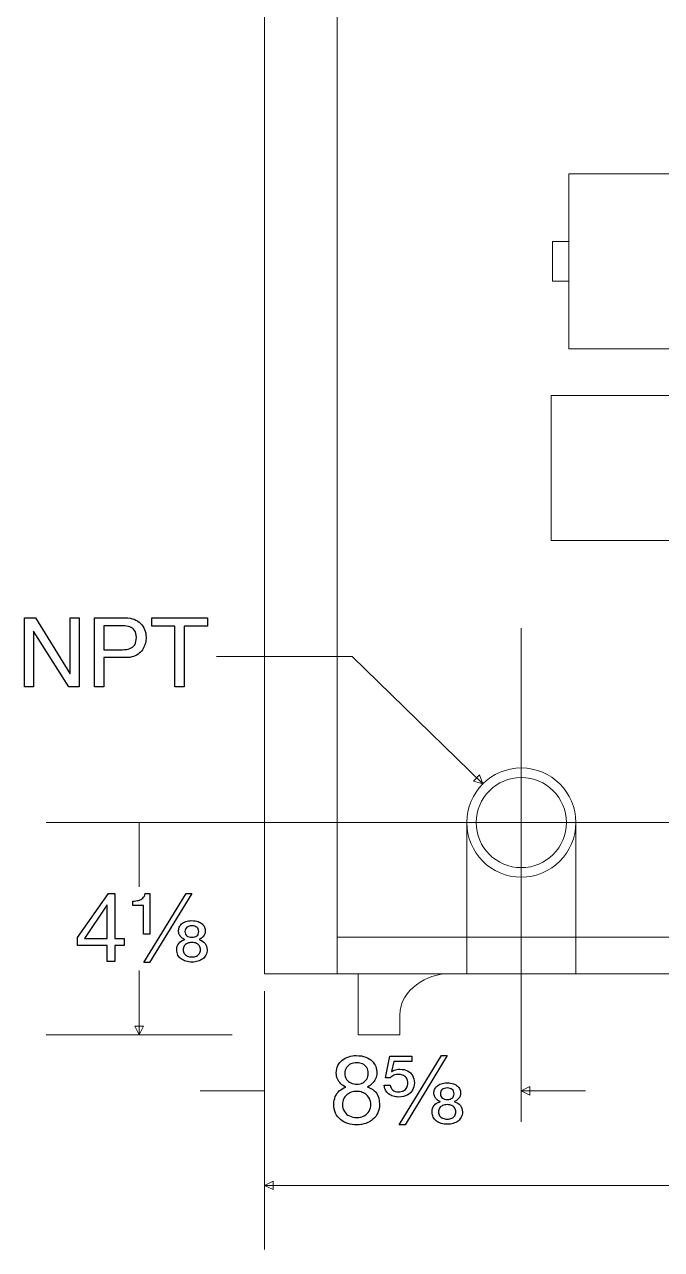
# Model space of a CAD drawing. Header units: inches. Extents: x -3.67 to 3.62, y -4.25 to 4.25.
# Drawn here: x -2.457 to -1.719, y 1.05 to 2.469 of the extents above; entities that cross this region are included whole.
import ezdxf
from ezdxf.lldxf.tags import DXFTag

# ---------------------------------------------------------------- set-up
doc = ezdxf.new("R2010")
doc.units = ezdxf.units.IN
doc.header["$MEASUREMENT"] = 0
doc.layers.add('Dimensions', color=7, linetype='Continuous')
doc.layers.add('Layer 1', color=7, linetype='Continuous')
tags = doc.linetypes.add('New Line15', pattern=[2.3, 1.3, -0.3, 0.4, -0.3]).pattern_tags.tags
tags[10:11] = [DXFTag(74, 4), DXFTag(75, 0), DXFTag(340, '0'), DXFTag(46, 1.0), DXFTag(50, 0.0), DXFTag(44, 0.0), DXFTag(45, 0.0)]
tags[8:9] = [DXFTag(74, 4), DXFTag(75, 0), DXFTag(340, '0'), DXFTag(46, 1.0), DXFTag(50, 0.0), DXFTag(44, 0.0), DXFTag(45, 0.0)]
tags[6:7] = [DXFTag(74, 4), DXFTag(75, 0), DXFTag(340, '0'), DXFTag(46, 1.0), DXFTag(50, 0.0), DXFTag(44, 0.0), DXFTag(45, 0.0)]
tags[4:5] = [DXFTag(74, 4), DXFTag(75, 0), DXFTag(340, '0'), DXFTag(46, 1.0), DXFTag(50, 0.0), DXFTag(44, 0.0), DXFTag(45, 0.0)]
tags = doc.linetypes.add('New Line7', pattern=[2.3, 1.3, -0.3, 0.4, -0.3]).pattern_tags.tags
tags[10:11] = [DXFTag(74, 4), DXFTag(75, 0), DXFTag(340, '0'), DXFTag(46, 1.0), DXFTag(50, 0.0), DXFTag(44, 0.0), DXFTag(45, 0.0)]
tags[8:9] = [DXFTag(74, 4), DXFTag(75, 0), DXFTag(340, '0'), DXFTag(46, 1.0), DXFTag(50, 0.0), DXFTag(44, 0.0), DXFTag(45, 0.0)]
tags[6:7] = [DXFTag(74, 4), DXFTag(75, 0), DXFTag(340, '0'), DXFTag(46, 1.0), DXFTag(50, 0.0), DXFTag(44, 0.0), DXFTag(45, 0.0)]
tags[4:5] = [DXFTag(74, 4), DXFTag(75, 0), DXFTag(340, '0'), DXFTag(46, 1.0), DXFTag(50, 0.0), DXFTag(44, 0.0), DXFTag(45, 0.0)]

msp = doc.modelspace()

# ---------------------------------------------------------------- linework, layer by layer
at = {"layer": 'Dimensions', "color": 250}
for points, knots in [([(-2.4042, 1.717), (-2.4042, 1.717), (-2.4045, 1.717), (-2.4045, 1.717), (-2.4045, 1.717), (-2.4045, 1.717), (-2.4444, 1.7815), (-2.4444, 1.7815), (-2.4444, 1.7815), (-2.4444, 1.7815), (-2.4571, 1.7815), (-2.4571, 1.7815), (-2.4571, 1.7815), (-2.4571, 1.7815), (-2.4571, 1.7017), (-2.4571, 1.7017), (-2.4571, 1.7017), (-2.4571, 1.7017), (-2.4467, 1.7017), (-2.4467, 1.7017), (-2.4467, 1.7017), (-2.4467, 1.7017), (-2.4467, 1.7662), (-2.4467, 1.7662), (-2.4467, 1.7662), (-2.4467, 1.7662), (-2.4465, 1.7662), (-2.4465, 1.7662), (-2.4465, 1.7662), (-2.4465, 1.7662), (-2.4059, 1.7017), (-2.4059, 1.7017), (-2.4059, 1.7017), (-2.4059, 1.7017), (-2.3938, 1.7017), (-2.3938, 1.7017), (-2.3938, 1.7017), (-2.3938, 1.7017), (-2.3938, 1.7815), (-2.3938, 1.7815), (-2.3938, 1.7815), (-2.3938, 1.7815), (-2.4042, 1.7815), (-2.4042, 1.7815), (-2.4042, 1.7815), (-2.4042, 1.7815), (-2.4042, 1.717), (-2.4042, 1.717)], [0, 0, 0, 0, 0.083333, 0.083333, 0.083333, 0.083333, 0.166667, 0.166667, 0.166667, 0.166667, 0.25, 0.25, 0.25, 0.25, 0.333333, 0.333333, 0.333333, 0.333333, 0.416667, 0.416667, 0.416667, 0.416667, 0.5, 0.5, 0.5, 0.5, 0.583333, 0.583333, 0.583333, 0.583333, 0.666667, 0.666667, 0.666667, 0.666667, 0.75, 0.75, 0.75, 0.75, 0.833333, 0.833333, 0.833333, 0.833333, 0.916667, 0.916667, 0.916667, 0.916667, 1, 1, 1, 1]), ([(-2.365, 1.7354), (-2.365, 1.7354), (-2.3399, 1.7354), (-2.3399, 1.7354), (-2.3399, 1.7354), (-2.3364, 1.7354), (-2.3334, 1.7359), (-2.3308, 1.7368), (-2.3308, 1.7368), (-2.3282, 1.7377), (-2.3259, 1.7389), (-2.3241, 1.7405), (-2.3241, 1.7405), (-2.3222, 1.7421), (-2.3207, 1.7439), (-2.3196, 1.7459), (-2.3196, 1.7459), (-2.3184, 1.7479), (-2.3176, 1.7501), (-2.317, 1.7523), (-2.317, 1.7523), (-2.3165, 1.7546), (-2.3162, 1.7568), (-2.3162, 1.759), (-2.3162, 1.759), (-2.3162, 1.7623), (-2.3168, 1.7653), (-2.3179, 1.768), (-2.3179, 1.768), (-2.3189, 1.7707), (-2.3205, 1.7731), (-2.3225, 1.7751), (-2.3225, 1.7751), (-2.3246, 1.7771), (-2.3271, 1.7787), (-2.33, 1.7798), (-2.33, 1.7798), (-2.3329, 1.7809), (-2.3362, 1.7815), (-2.3399, 1.7815), (-2.3399, 1.7815), (-2.3399, 1.7815), (-2.3758, 1.7815), (-2.3758, 1.7815), (-2.3758, 1.7815), (-2.3758, 1.7815), (-2.3758, 1.7017), (-2.3758, 1.7017), (-2.3758, 1.7017), (-2.3758, 1.7017), (-2.365, 1.7017), (-2.365, 1.7017), (-2.365, 1.7017), (-2.365, 1.7017), (-2.365, 1.7354), (-2.365, 1.7354)], [0, 0, 0, 0, 0.071429, 0.071429, 0.071429, 0.071429, 0.142857, 0.142857, 0.142857, 0.142857, 0.214286, 0.214286, 0.214286, 0.214286, 0.285714, 0.285714, 0.285714, 0.285714, 0.357143, 0.357143, 0.357143, 0.357143, 0.428571, 0.428571, 0.428571, 0.428571, 0.5, 0.5, 0.5, 0.5, 0.571429, 0.571429, 0.571429, 0.571429, 0.642857, 0.642857, 0.642857, 0.642857, 0.714286, 0.714286, 0.714286, 0.714286, 0.785714, 0.785714, 0.785714, 0.785714, 0.857143, 0.857143, 0.857143, 0.857143, 0.928571, 0.928571, 0.928571, 0.928571, 1, 1, 1, 1]), ([(-2.3097, 1.7719), (-2.3097, 1.7719), (-2.2827, 1.7719), (-2.2827, 1.7719), (-2.2827, 1.7719), (-2.2827, 1.7719), (-2.2827, 1.7017), (-2.2827, 1.7017), (-2.2827, 1.7017), (-2.2827, 1.7017), (-2.2719, 1.7017), (-2.2719, 1.7017), (-2.2719, 1.7017), (-2.2719, 1.7017), (-2.2719, 1.7719), (-2.2719, 1.7719), (-2.2719, 1.7719), (-2.2719, 1.7719), (-2.2449, 1.7719), (-2.2449, 1.7719), (-2.2449, 1.7719), (-2.2449, 1.7719), (-2.2449, 1.7815), (-2.2449, 1.7815), (-2.2449, 1.7815), (-2.2449, 1.7815), (-2.3097, 1.7815), (-2.3097, 1.7815), (-2.3097, 1.7815), (-2.3097, 1.7815), (-2.3097, 1.7719), (-2.3097, 1.7719)], [0, 0, 0, 0, 0.125, 0.125, 0.125, 0.125, 0.25, 0.25, 0.25, 0.25, 0.375, 0.375, 0.375, 0.375, 0.5, 0.5, 0.5, 0.5, 0.625, 0.625, 0.625, 0.625, 0.75, 0.75, 0.75, 0.75, 0.875, 0.875, 0.875, 0.875, 1, 1, 1, 1]), ([(-2.365, 1.7723), (-2.365, 1.7723), (-2.3431, 1.7723), (-2.3431, 1.7723), (-2.3431, 1.7723), (-2.3401, 1.7723), (-2.3375, 1.7719), (-2.3351, 1.7711), (-2.3351, 1.7711), (-2.3327, 1.7702), (-2.3309, 1.7688), (-2.3295, 1.7669), (-2.3295, 1.7669), (-2.3281, 1.7649), (-2.3274, 1.7623), (-2.3274, 1.7589), (-2.3274, 1.7589), (-2.3274, 1.7554), (-2.3281, 1.7525), (-2.3294, 1.7504), (-2.3294, 1.7504), (-2.3308, 1.7483), (-2.3326, 1.7468), (-2.3351, 1.7459), (-2.3351, 1.7459), (-2.3375, 1.745), (-2.3403, 1.7446), (-2.3436, 1.7446), (-2.3436, 1.7446), (-2.3436, 1.7446), (-2.365, 1.7446), (-2.365, 1.7446), (-2.365, 1.7446), (-2.365, 1.7446), (-2.365, 1.7723), (-2.365, 1.7723)], [0, 0, 0, 0, 0.111111, 0.111111, 0.111111, 0.111111, 0.222222, 0.222222, 0.222222, 0.222222, 0.333333, 0.333333, 0.333333, 0.333333, 0.444444, 0.444444, 0.444444, 0.444444, 0.555556, 0.555556, 0.555556, 0.555556, 0.666667, 0.666667, 0.666667, 0.666667, 0.777778, 0.777778, 0.777778, 0.777778, 0.888889, 0.888889, 0.888889, 0.888889, 1, 1, 1, 1]), ([(-2.3524, 1.4623), (-2.3524, 1.4623), (-2.3599, 1.4623), (-2.3599, 1.4623), (-2.3599, 1.4623), (-2.3599, 1.4623), (-2.3958, 1.4111), (-2.3958, 1.4111), (-2.3958, 1.4111), (-2.3958, 1.4111), (-2.3958, 1.402), (-2.3958, 1.402), (-2.3958, 1.402), (-2.3958, 1.402), (-2.3613, 1.402), (-2.3613, 1.402), (-2.3613, 1.402), (-2.3613, 1.402), (-2.3613, 1.3835), (-2.3613, 1.3835), (-2.3613, 1.3835), (-2.3613, 1.3835), (-2.3524, 1.3835), (-2.3524, 1.3835), (-2.3524, 1.3835), (-2.3524, 1.3835), (-2.3524, 1.402), (-2.3524, 1.402), (-2.3524, 1.402), (-2.3524, 1.402), (-2.3417, 1.402), (-2.3417, 1.402), (-2.3417, 1.402), (-2.3417, 1.402), (-2.3417, 1.4103), (-2.3417, 1.4103), (-2.3417, 1.4103), (-2.3417, 1.4103), (-2.3524, 1.4103), (-2.3524, 1.4103), (-2.3524, 1.4103), (-2.3524, 1.4103), (-2.3524, 1.4623), (-2.3524, 1.4623)], [0, 0, 0, 0, 0.090909, 0.090909, 0.090909, 0.090909, 0.181818, 0.181818, 0.181818, 0.181818, 0.272727, 0.272727, 0.272727, 0.272727, 0.363636, 0.363636, 0.363636, 0.363636, 0.454545, 0.454545, 0.454545, 0.454545, 0.545455, 0.545455, 0.545455, 0.545455, 0.636364, 0.636364, 0.636364, 0.636364, 0.727273, 0.727273, 0.727273, 0.727273, 0.818182, 0.818182, 0.818182, 0.818182, 0.909091, 0.909091, 0.909091, 0.909091, 1, 1, 1, 1]), ([(-2.312, 1.4623), (-2.312, 1.4623), (-2.3172, 1.4623), (-2.3172, 1.4623), (-2.3172, 1.4623), (-2.3176, 1.46), (-2.3186, 1.4582), (-2.32, 1.4569), (-2.32, 1.4569), (-2.3213, 1.4556), (-2.3231, 1.4547), (-2.3251, 1.4543), (-2.3251, 1.4543), (-2.3271, 1.4538), (-2.3293, 1.4535), (-2.3317, 1.4535), (-2.3317, 1.4535), (-2.3317, 1.4535), (-2.3317, 1.4485), (-2.3317, 1.4485), (-2.3317, 1.4485), (-2.3317, 1.4485), (-2.3193, 1.4485), (-2.3193, 1.4485), (-2.3193, 1.4485), (-2.3193, 1.4485), (-2.3193, 1.4151), (-2.3193, 1.4151), (-2.3193, 1.4151), (-2.3193, 1.4151), (-2.312, 1.4151), (-2.312, 1.4151), (-2.312, 1.4151), (-2.312, 1.4151), (-2.312, 1.4623), (-2.312, 1.4623)], [0, 0, 0, 0, 0.111111, 0.111111, 0.111111, 0.111111, 0.222222, 0.222222, 0.222222, 0.222222, 0.333333, 0.333333, 0.333333, 0.333333, 0.444444, 0.444444, 0.444444, 0.444444, 0.555556, 0.555556, 0.555556, 0.555556, 0.666667, 0.666667, 0.666667, 0.666667, 0.777778, 0.777778, 0.777778, 0.777778, 0.888889, 0.888889, 0.888889, 0.888889, 1, 1, 1, 1]), ([(-2.3187, 1.3822), (-2.3187, 1.3822), (-2.3121, 1.3822), (-2.3121, 1.3822), (-2.3121, 1.3822), (-2.3121, 1.3822), (-2.2631, 1.4623), (-2.2631, 1.4623), (-2.2631, 1.4623), (-2.2631, 1.4623), (-2.2697, 1.4623), (-2.2697, 1.4623), (-2.2697, 1.4623), (-2.2697, 1.4623), (-2.3187, 1.3822), (-2.3187, 1.3822)], [0, 0, 0, 0, 0.25, 0.25, 0.25, 0.25, 0.5, 0.5, 0.5, 0.5, 0.75, 0.75, 0.75, 0.75, 1, 1, 1, 1]), ([(-2.3877, 1.4103), (-2.3877, 1.4103), (-2.3615, 1.4489), (-2.3615, 1.4489), (-2.3615, 1.4489), (-2.3615, 1.4489), (-2.3613, 1.4489), (-2.3613, 1.4489), (-2.3613, 1.4489), (-2.3613, 1.4489), (-2.3613, 1.4103), (-2.3613, 1.4103), (-2.3613, 1.4103), (-2.3613, 1.4103), (-2.3877, 1.4103), (-2.3877, 1.4103)], [0, 0, 0, 0, 0.25, 0.25, 0.25, 0.25, 0.5, 0.5, 0.5, 0.5, 0.75, 0.75, 0.75, 0.75, 1, 1, 1, 1]), ([(-2.2548, 1.4091), (-2.2534, 1.4096), (-2.2521, 1.4104), (-2.251, 1.4114), (-2.251, 1.4114), (-2.25, 1.4123), (-2.2491, 1.4135), (-2.2485, 1.4147), (-2.2485, 1.4147), (-2.2479, 1.416), (-2.2476, 1.4173), (-2.2476, 1.4188), (-2.2476, 1.4188), (-2.2476, 1.4203), (-2.2479, 1.4218), (-2.2485, 1.4232), (-2.2485, 1.4232), (-2.2491, 1.4246), (-2.25, 1.4259), (-2.2512, 1.427), (-2.2512, 1.427), (-2.2525, 1.4282), (-2.254, 1.4291), (-2.256, 1.4297), (-2.256, 1.4297), (-2.258, 1.4304), (-2.2603, 1.4308), (-2.2631, 1.4308), (-2.2631, 1.4308), (-2.2658, 1.4308), (-2.2682, 1.4304), (-2.2701, 1.4297), (-2.2701, 1.4297), (-2.2721, 1.4291), (-2.2737, 1.4282), (-2.275, 1.427), (-2.275, 1.427), (-2.2762, 1.4259), (-2.2771, 1.4246), (-2.2777, 1.4232), (-2.2777, 1.4232), (-2.2783, 1.4218), (-2.2786, 1.4203), (-2.2786, 1.4188), (-2.2786, 1.4188), (-2.2786, 1.4173), (-2.2783, 1.416), (-2.2777, 1.4147), (-2.2777, 1.4147), (-2.2771, 1.4135), (-2.2762, 1.4123), (-2.2751, 1.4114), (-2.2751, 1.4114), (-2.274, 1.4104), (-2.2727, 1.4096), (-2.2713, 1.4091), (-2.2713, 1.4091), (-2.2713, 1.4091), (-2.2713, 1.4089), (-2.2713, 1.4089), (-2.2713, 1.4089), (-2.2745, 1.408), (-2.2768, 1.4065), (-2.2784, 1.4045), (-2.2784, 1.4045), (-2.28, 1.4025), (-2.2807, 1.4001), (-2.2807, 1.3971), (-2.2807, 1.3971), (-2.2807, 1.3948), (-2.2802, 1.3928), (-2.2794, 1.391), (-2.2794, 1.391), (-2.2785, 1.3893), (-2.2772, 1.3878), (-2.2756, 1.3865), (-2.2756, 1.3865), (-2.274, 1.3853), (-2.2721, 1.3844), (-2.27, 1.3837), (-2.27, 1.3837), (-2.2679, 1.3831), (-2.2655, 1.3828), (-2.2631, 1.3828), (-2.2631, 1.3828), (-2.2606, 1.3828), (-2.2583, 1.3831), (-2.2562, 1.3837), (-2.2562, 1.3837), (-2.254, 1.3844), (-2.2522, 1.3853), (-2.2506, 1.3865), (-2.2506, 1.3865), (-2.249, 1.3878), (-2.2477, 1.3893), (-2.2469, 1.391), (-2.2469, 1.391), (-2.246, 1.3928), (-2.2455, 1.3948), (-2.2455, 1.3971), (-2.2455, 1.3971), (-2.2455, 1.4001), (-2.2463, 1.4025), (-2.2478, 1.4045), (-2.2478, 1.4045), (-2.2493, 1.4065), (-2.2517, 1.408), (-2.2548, 1.4089), (-2.2548, 1.4089), (-2.2548, 1.4089), (-2.2548, 1.4091), (-2.2548, 1.4091)], [0, 0, 0, 0, 0.035714, 0.035714, 0.035714, 0.035714, 0.071429, 0.071429, 0.071429, 0.071429, 0.107143, 0.107143, 0.107143, 0.107143, 0.142857, 0.142857, 0.142857, 0.142857, 0.178571, 0.178571, 0.178571, 0.178571, 0.214286, 0.214286, 0.214286, 0.214286, 0.25, 0.25, 0.25, 0.25, 0.285714, 0.285714, 0.285714, 0.285714, 0.321429, 0.321429, 0.321429, 0.321429, 0.357143, 0.357143, 0.357143, 0.357143, 0.392857, 0.392857, 0.392857, 0.392857, 0.428571, 0.428571, 0.428571, 0.428571, 0.464286, 0.464286, 0.464286, 0.464286, 0.5, 0.5, 0.5, 0.5, 0.535714, 0.535714, 0.535714, 0.535714, 0.571429, 0.571429, 0.571429, 0.571429, 0.607143, 0.607143, 0.607143, 0.607143, 0.642857, 0.642857, 0.642857, 0.642857, 0.678571, 0.678571, 0.678571, 0.678571, 0.714286, 0.714286, 0.714286, 0.714286, 0.75, 0.75, 0.75, 0.75, 0.785714, 0.785714, 0.785714, 0.785714, 0.821429, 0.821429, 0.821429, 0.821429, 0.857143, 0.857143, 0.857143, 0.857143, 0.892857, 0.892857, 0.892857, 0.892857, 0.928571, 0.928571, 0.928571, 0.928571, 0.964286, 0.964286, 0.964286, 0.964286, 1, 1, 1, 1]), ([(-2.2631, 1.4248), (-2.2606, 1.4248), (-2.2587, 1.4242), (-2.2573, 1.4231), (-2.2573, 1.4231), (-2.2559, 1.422), (-2.2552, 1.4204), (-2.2552, 1.4181), (-2.2552, 1.4181), (-2.2552, 1.4159), (-2.2559, 1.4142), (-2.2573, 1.4132), (-2.2573, 1.4132), (-2.2587, 1.4121), (-2.2606, 1.4115), (-2.2631, 1.4115), (-2.2631, 1.4115), (-2.2655, 1.4115), (-2.2675, 1.4121), (-2.2689, 1.4132), (-2.2689, 1.4132), (-2.2703, 1.4142), (-2.271, 1.4159), (-2.2711, 1.4181), (-2.2711, 1.4181), (-2.271, 1.4204), (-2.2703, 1.422), (-2.2689, 1.4231), (-2.2689, 1.4231), (-2.2675, 1.4242), (-2.2655, 1.4248), (-2.2631, 1.4248)], [0, 0, 0, 0, 0.125, 0.125, 0.125, 0.125, 0.25, 0.25, 0.25, 0.25, 0.375, 0.375, 0.375, 0.375, 0.5, 0.5, 0.5, 0.5, 0.625, 0.625, 0.625, 0.625, 0.75, 0.75, 0.75, 0.75, 0.875, 0.875, 0.875, 0.875, 1, 1, 1, 1]), ([(-2.2531, 1.3971), (-2.2531, 1.3954), (-2.2535, 1.394), (-2.2543, 1.3927), (-2.2543, 1.3927), (-2.2551, 1.3915), (-2.2563, 1.3905), (-2.2577, 1.3898), (-2.2577, 1.3898), (-2.2592, 1.3891), (-2.261, 1.3888), (-2.2631, 1.3888), (-2.2631, 1.3888), (-2.2651, 1.3888), (-2.2669, 1.3891), (-2.2684, 1.3898), (-2.2684, 1.3898), (-2.2699, 1.3905), (-2.2711, 1.3915), (-2.2719, 1.3927), (-2.2719, 1.3927), (-2.2727, 1.394), (-2.2732, 1.3954), (-2.2732, 1.3971), (-2.2732, 1.3971), (-2.2732, 1.3988), (-2.2727, 1.4003), (-2.2719, 1.4016), (-2.2719, 1.4016), (-2.2711, 1.4028), (-2.2699, 1.4038), (-2.2684, 1.4045), (-2.2684, 1.4045), (-2.2669, 1.4052), (-2.2651, 1.4055), (-2.2631, 1.4055), (-2.2631, 1.4055), (-2.261, 1.4055), (-2.2592, 1.4052), (-2.2577, 1.4045), (-2.2577, 1.4045), (-2.2563, 1.4038), (-2.2551, 1.4028), (-2.2543, 1.4016), (-2.2543, 1.4016), (-2.2535, 1.4003), (-2.2531, 1.3988), (-2.2531, 1.3971)], [0, 0, 0, 0, 0.083333, 0.083333, 0.083333, 0.083333, 0.166667, 0.166667, 0.166667, 0.166667, 0.25, 0.25, 0.25, 0.25, 0.333333, 0.333333, 0.333333, 0.333333, 0.416667, 0.416667, 0.416667, 0.416667, 0.5, 0.5, 0.5, 0.5, 0.583333, 0.583333, 0.583333, 0.583333, 0.666667, 0.666667, 0.666667, 0.666667, 0.75, 0.75, 0.75, 0.75, 0.833333, 0.833333, 0.833333, 0.833333, 0.916667, 0.916667, 0.916667, 0.916667, 1, 1, 1, 1]), ([(-2.0958, 1.2544), (-2.0958, 1.252), (-2.0953, 1.2498), (-2.0944, 1.2476), (-2.0944, 1.2476), (-2.0935, 1.2455), (-2.0922, 1.2436), (-2.0905, 1.2419), (-2.0905, 1.2419), (-2.0889, 1.2403), (-2.087, 1.239), (-2.0848, 1.2381), (-2.0848, 1.2381), (-2.0877, 1.237), (-2.0902, 1.2356), (-2.0923, 1.2337), (-2.0923, 1.2337), (-2.0943, 1.2318), (-2.0959, 1.2295), (-2.0969, 1.227), (-2.0969, 1.227), (-2.098, 1.2244), (-2.0986, 1.2215), (-2.0986, 1.2184), (-2.0986, 1.2184), (-2.0985, 1.2144), (-2.0979, 1.2109), (-2.0965, 1.2078), (-2.0965, 1.2078), (-2.0952, 1.2048), (-2.0933, 1.2023), (-2.0908, 1.2004), (-2.0908, 1.2004), (-2.0884, 1.1984), (-2.0856, 1.1969), (-2.0823, 1.1959), (-2.0823, 1.1959), (-2.0791, 1.1949), (-2.0756, 1.1944), (-2.0718, 1.1944), (-2.0718, 1.1944), (-2.0681, 1.1944), (-2.0647, 1.1949), (-2.0616, 1.196), (-2.0616, 1.196), (-2.0584, 1.1971), (-2.0556, 1.1986), (-2.0533, 1.2007), (-2.0533, 1.2007), (-2.0509, 1.2028), (-2.0491, 1.2053), (-2.0477, 1.2082), (-2.0477, 1.2082), (-2.0464, 1.2112), (-2.0457, 1.2146), (-2.0457, 1.2184), (-2.0457, 1.2184), (-2.0457, 1.2233), (-2.0468, 1.2274), (-2.0491, 1.2308), (-2.0491, 1.2308), (-2.0515, 1.2341), (-2.055, 1.2366), (-2.0597, 1.2381), (-2.0597, 1.2381), (-2.0575, 1.2391), (-2.0556, 1.2404), (-2.054, 1.242), (-2.054, 1.242), (-2.0524, 1.2437), (-2.0511, 1.2456), (-2.0502, 1.2477), (-2.0502, 1.2477), (-2.0493, 1.2498), (-2.0488, 1.2521), (-2.0488, 1.2544), (-2.0488, 1.2544), (-2.0488, 1.2569), (-2.0492, 1.2594), (-2.0501, 1.2618), (-2.0501, 1.2618), (-2.051, 1.2641), (-2.0524, 1.2663), (-2.0543, 1.2682), (-2.0543, 1.2682), (-2.0562, 1.2701), (-2.0586, 1.2716), (-2.0617, 1.2728), (-2.0617, 1.2728), (-2.0647, 1.2739), (-2.0684, 1.2745), (-2.0727, 1.2745), (-2.0727, 1.2745), (-2.0757, 1.2745), (-2.0786, 1.2741), (-2.0814, 1.2732), (-2.0814, 1.2732), (-2.0842, 1.2723), (-2.0866, 1.271), (-2.0888, 1.2693), (-2.0888, 1.2693), (-2.0909, 1.2676), (-2.0926, 1.2655), (-2.0939, 1.263), (-2.0939, 1.263), (-2.0951, 1.2605), (-2.0958, 1.2577), (-2.0958, 1.2544)], [0, 0, 0, 0, 0.037037, 0.037037, 0.037037, 0.037037, 0.074074, 0.074074, 0.074074, 0.074074, 0.111111, 0.111111, 0.111111, 0.111111, 0.148148, 0.148148, 0.148148, 0.148148, 0.185185, 0.185185, 0.185185, 0.185185, 0.222222, 0.222222, 0.222222, 0.222222, 0.259259, 0.259259, 0.259259, 0.259259, 0.296296, 0.296296, 0.296296, 0.296296, 0.333333, 0.333333, 0.333333, 0.333333, 0.37037, 0.37037, 0.37037, 0.37037, 0.407407, 0.407407, 0.407407, 0.407407, 0.444444, 0.444444, 0.444444, 0.444444, 0.481481, 0.481481, 0.481481, 0.481481, 0.518519, 0.518519, 0.518519, 0.518519, 0.555556, 0.555556, 0.555556, 0.555556, 0.592593, 0.592593, 0.592593, 0.592593, 0.62963, 0.62963, 0.62963, 0.62963, 0.666667, 0.666667, 0.666667, 0.666667, 0.703704, 0.703704, 0.703704, 0.703704, 0.740741, 0.740741, 0.740741, 0.740741, 0.777778, 0.777778, 0.777778, 0.777778, 0.814815, 0.814815, 0.814815, 0.814815, 0.851852, 0.851852, 0.851852, 0.851852, 0.888889, 0.888889, 0.888889, 0.888889, 0.925926, 0.925926, 0.925926, 0.925926, 0.962963, 0.962963, 0.962963, 0.962963, 1, 1, 1, 1]), ([(-2.0858, 1.2541), (-2.0858, 1.2567), (-2.0851, 1.2589), (-2.0839, 1.2607), (-2.0839, 1.2607), (-2.0827, 1.2625), (-2.081, 1.2639), (-2.0789, 1.2648), (-2.0789, 1.2648), (-2.0769, 1.2657), (-2.0746, 1.2662), (-2.072, 1.2662), (-2.072, 1.2662), (-2.0694, 1.2662), (-2.0672, 1.2657), (-2.0652, 1.2648), (-2.0652, 1.2648), (-2.0632, 1.2639), (-2.0616, 1.2625), (-2.0605, 1.2607), (-2.0605, 1.2607), (-2.0594, 1.2589), (-2.0588, 1.2567), (-2.0588, 1.2541), (-2.0588, 1.2541), (-2.0588, 1.2514), (-2.0594, 1.2491), (-2.0605, 1.2472), (-2.0605, 1.2472), (-2.0616, 1.2453), (-2.0632, 1.2439), (-2.0651, 1.2429), (-2.0651, 1.2429), (-2.067, 1.2419), (-2.0693, 1.2414), (-2.0718, 1.2414), (-2.0718, 1.2414), (-2.0744, 1.2414), (-2.0768, 1.2418), (-2.0789, 1.2428), (-2.0789, 1.2428), (-2.081, 1.2437), (-2.0826, 1.2451), (-2.0839, 1.2469), (-2.0839, 1.2469), (-2.0851, 1.2488), (-2.0858, 1.2512), (-2.0858, 1.2541)], [0, 0, 0, 0, 0.083333, 0.083333, 0.083333, 0.083333, 0.166667, 0.166667, 0.166667, 0.166667, 0.25, 0.25, 0.25, 0.25, 0.333333, 0.333333, 0.333333, 0.333333, 0.416667, 0.416667, 0.416667, 0.416667, 0.5, 0.5, 0.5, 0.5, 0.583333, 0.583333, 0.583333, 0.583333, 0.666667, 0.666667, 0.666667, 0.666667, 0.75, 0.75, 0.75, 0.75, 0.833333, 0.833333, 0.833333, 0.833333, 0.916667, 0.916667, 0.916667, 0.916667, 1, 1, 1, 1]), ([(-2.0082, 1.2737), (-2.0082, 1.2737), (-2.0339, 1.2737), (-2.0339, 1.2737), (-2.0339, 1.2737), (-2.0339, 1.2737), (-2.0387, 1.2488), (-2.0387, 1.2488), (-2.0387, 1.2488), (-2.0387, 1.2488), (-2.0333, 1.2486), (-2.0333, 1.2486), (-2.0333, 1.2486), (-2.0321, 1.25), (-2.0307, 1.251), (-2.0291, 1.2517), (-2.0291, 1.2517), (-2.0274, 1.2524), (-2.0255, 1.2527), (-2.0233, 1.2527), (-2.0233, 1.2527), (-2.0211, 1.2527), (-2.0192, 1.2523), (-2.0177, 1.2514), (-2.0177, 1.2514), (-2.0161, 1.2506), (-2.0149, 1.2494), (-2.0141, 1.2479), (-2.0141, 1.2479), (-2.0133, 1.2464), (-2.0129, 1.2447), (-2.0129, 1.2427), (-2.0129, 1.2427), (-2.0129, 1.2407), (-2.0133, 1.2389), (-2.0141, 1.2374), (-2.0141, 1.2374), (-2.015, 1.2358), (-2.0162, 1.2347), (-2.0177, 1.2338), (-2.0177, 1.2338), (-2.0193, 1.233), (-2.0213, 1.2325), (-2.0236, 1.2325), (-2.0236, 1.2325), (-2.0264, 1.2326), (-2.0286, 1.2332), (-2.0303, 1.2346), (-2.0303, 1.2346), (-2.0319, 1.2359), (-2.0329, 1.2378), (-2.0332, 1.2401), (-2.0332, 1.2401), (-2.0332, 1.2401), (-2.0401, 1.2401), (-2.0401, 1.2401), (-2.0401, 1.2401), (-2.0401, 1.2379), (-2.0396, 1.236), (-2.0387, 1.2343), (-2.0387, 1.2343), (-2.0378, 1.2327), (-2.0366, 1.2313), (-2.0351, 1.2301), (-2.0351, 1.2301), (-2.0336, 1.2289), (-2.0319, 1.228), (-2.0299, 1.2274), (-2.0299, 1.2274), (-2.028, 1.2268), (-2.0258, 1.2265), (-2.0236, 1.2265), (-2.0236, 1.2265), (-2.0195, 1.2266), (-2.0162, 1.2273), (-2.0135, 1.2287), (-2.0135, 1.2287), (-2.0108, 1.2301), (-2.0087, 1.232), (-2.0074, 1.2345), (-2.0074, 1.2345), (-2.006, 1.237), (-2.0053, 1.2398), (-2.0053, 1.243), (-2.0053, 1.243), (-2.0054, 1.2461), (-2.006, 1.2489), (-2.0074, 1.2513), (-2.0074, 1.2513), (-2.0087, 1.2536), (-2.0106, 1.2554), (-2.0131, 1.2568), (-2.0131, 1.2568), (-2.0156, 1.2581), (-2.0186, 1.2587), (-2.0221, 1.2587), (-2.0221, 1.2587), (-2.0233, 1.2587), (-2.0245, 1.2586), (-2.0256, 1.2584), (-2.0256, 1.2584), (-2.0268, 1.2582), (-2.0279, 1.2579), (-2.0288, 1.2575), (-2.0288, 1.2575), (-2.0298, 1.2571), (-2.0307, 1.2566), (-2.0313, 1.256), (-2.0313, 1.256), (-2.0313, 1.256), (-2.0316, 1.256), (-2.0316, 1.256), (-2.0316, 1.256), (-2.0316, 1.256), (-2.0291, 1.2677), (-2.0291, 1.2677), (-2.0291, 1.2677), (-2.0291, 1.2677), (-2.0082, 1.2677), (-2.0082, 1.2677), (-2.0082, 1.2677), (-2.0082, 1.2677), (-2.0082, 1.2737), (-2.0082, 1.2737)], [0, 0, 0, 0, 0.032258, 0.032258, 0.032258, 0.032258, 0.064516, 0.064516, 0.064516, 0.064516, 0.096774, 0.096774, 0.096774, 0.096774, 0.129032, 0.129032, 0.129032, 0.129032, 0.16129, 0.16129, 0.16129, 0.16129, 0.193548, 0.193548, 0.193548, 0.193548, 0.225806, 0.225806, 0.225806, 0.225806, 0.258065, 0.258065, 0.258065, 0.258065, 0.290323, 0.290323, 0.290323, 0.290323, 0.322581, 0.322581, 0.322581, 0.322581, 0.354839, 0.354839, 0.354839, 0.354839, 0.387097, 0.387097, 0.387097, 0.387097, 0.419355, 0.419355, 0.419355, 0.419355, 0.451613, 0.451613, 0.451613, 0.451613, 0.483871, 0.483871, 0.483871, 0.483871, 0.516129, 0.516129, 0.516129, 0.516129, 0.548387, 0.548387, 0.548387, 0.548387, 0.580645, 0.580645, 0.580645, 0.580645, 0.612903, 0.612903, 0.612903, 0.612903, 0.645161, 0.645161, 0.645161, 0.645161, 0.677419, 0.677419, 0.677419, 0.677419, 0.709677, 0.709677, 0.709677, 0.709677, 0.741935, 0.741935, 0.741935, 0.741935, 0.774194, 0.774194, 0.774194, 0.774194, 0.806452, 0.806452, 0.806452, 0.806452, 0.83871, 0.83871, 0.83871, 0.83871, 0.870968, 0.870968, 0.870968, 0.870968, 0.903226, 0.903226, 0.903226, 0.903226, 0.935484, 0.935484, 0.935484, 0.935484, 0.967742, 0.967742, 0.967742, 0.967742, 1, 1, 1, 1]), ([(-2.0228, 1.1944), (-2.0228, 1.1944), (-2.0161, 1.1944), (-2.0161, 1.1944), (-2.0161, 1.1944), (-2.0161, 1.1944), (-1.9671, 1.2745), (-1.9671, 1.2745), (-1.9671, 1.2745), (-1.9671, 1.2745), (-1.9738, 1.2745), (-1.9738, 1.2745), (-1.9738, 1.2745), (-1.9738, 1.2745), (-2.0228, 1.1944), (-2.0228, 1.1944)], [0, 0, 0, 0, 0.25, 0.25, 0.25, 0.25, 0.5, 0.5, 0.5, 0.5, 0.75, 0.75, 0.75, 0.75, 1, 1, 1, 1]), ([(-1.9589, 1.2213), (-1.9574, 1.2218), (-1.9562, 1.2226), (-1.9551, 1.2236), (-1.9551, 1.2236), (-1.954, 1.2245), (-1.9532, 1.2256), (-1.9526, 1.2269), (-1.9526, 1.2269), (-1.952, 1.2282), (-1.9517, 1.2295), (-1.9517, 1.231), (-1.9517, 1.231), (-1.9517, 1.2325), (-1.952, 1.2339), (-1.9526, 1.2354), (-1.9526, 1.2354), (-1.9531, 1.2368), (-1.954, 1.2381), (-1.9553, 1.2392), (-1.9553, 1.2392), (-1.9565, 1.2403), (-1.9581, 1.2413), (-1.9601, 1.2419), (-1.9601, 1.2419), (-1.962, 1.2426), (-1.9644, 1.2429), (-1.9671, 1.243), (-1.9671, 1.243), (-1.9699, 1.2429), (-1.9722, 1.2426), (-1.9742, 1.2419), (-1.9742, 1.2419), (-1.9762, 1.2413), (-1.9778, 1.2403), (-1.979, 1.2392), (-1.979, 1.2392), (-1.9803, 1.2381), (-1.9812, 1.2368), (-1.9818, 1.2354), (-1.9818, 1.2354), (-1.9824, 1.2339), (-1.9827, 1.2325), (-1.9827, 1.231), (-1.9827, 1.231), (-1.9827, 1.2295), (-1.9823, 1.2282), (-1.9817, 1.2269), (-1.9817, 1.2269), (-1.9811, 1.2256), (-1.9803, 1.2245), (-1.9792, 1.2236), (-1.9792, 1.2236), (-1.9781, 1.2226), (-1.9768, 1.2218), (-1.9753, 1.2213), (-1.9753, 1.2213), (-1.9753, 1.2213), (-1.9753, 1.2211), (-1.9753, 1.2211), (-1.9753, 1.2211), (-1.9785, 1.2202), (-1.9809, 1.2187), (-1.9824, 1.2167), (-1.9824, 1.2167), (-1.984, 1.2147), (-1.9848, 1.2123), (-1.9848, 1.2093), (-1.9848, 1.2093), (-1.9848, 1.207), (-1.9843, 1.205), (-1.9834, 1.2032), (-1.9834, 1.2032), (-1.9825, 1.2014), (-1.9813, 1.1999), (-1.9797, 1.1987), (-1.9797, 1.1987), (-1.9781, 1.1975), (-1.9762, 1.1966), (-1.9741, 1.1959), (-1.9741, 1.1959), (-1.9719, 1.1953), (-1.9696, 1.195), (-1.9671, 1.195), (-1.9671, 1.195), (-1.9646, 1.195), (-1.9623, 1.1953), (-1.9602, 1.1959), (-1.9602, 1.1959), (-1.9581, 1.1966), (-1.9562, 1.1975), (-1.9546, 1.1987), (-1.9546, 1.1987), (-1.9531, 1.1999), (-1.9518, 1.2014), (-1.9509, 1.2032), (-1.9509, 1.2032), (-1.95, 1.205), (-1.9496, 1.207), (-1.9496, 1.2093), (-1.9496, 1.2093), (-1.9496, 1.2123), (-1.9503, 1.2147), (-1.9519, 1.2167), (-1.9519, 1.2167), (-1.9534, 1.2187), (-1.9557, 1.2202), (-1.9589, 1.2211), (-1.9589, 1.2211), (-1.9589, 1.2211), (-1.9589, 1.2213), (-1.9589, 1.2213)], [0, 0, 0, 0, 0.035714, 0.035714, 0.035714, 0.035714, 0.071429, 0.071429, 0.071429, 0.071429, 0.107143, 0.107143, 0.107143, 0.107143, 0.142857, 0.142857, 0.142857, 0.142857, 0.178571, 0.178571, 0.178571, 0.178571, 0.214286, 0.214286, 0.214286, 0.214286, 0.25, 0.25, 0.25, 0.25, 0.285714, 0.285714, 0.285714, 0.285714, 0.321429, 0.321429, 0.321429, 0.321429, 0.357143, 0.357143, 0.357143, 0.357143, 0.392857, 0.392857, 0.392857, 0.392857, 0.428571, 0.428571, 0.428571, 0.428571, 0.464286, 0.464286, 0.464286, 0.464286, 0.5, 0.5, 0.5, 0.5, 0.535714, 0.535714, 0.535714, 0.535714, 0.571429, 0.571429, 0.571429, 0.571429, 0.607143, 0.607143, 0.607143, 0.607143, 0.642857, 0.642857, 0.642857, 0.642857, 0.678571, 0.678571, 0.678571, 0.678571, 0.714286, 0.714286, 0.714286, 0.714286, 0.75, 0.75, 0.75, 0.75, 0.785714, 0.785714, 0.785714, 0.785714, 0.821429, 0.821429, 0.821429, 0.821429, 0.857143, 0.857143, 0.857143, 0.857143, 0.892857, 0.892857, 0.892857, 0.892857, 0.928571, 0.928571, 0.928571, 0.928571, 0.964286, 0.964286, 0.964286, 0.964286, 1, 1, 1, 1]), ([(-1.9671, 1.237), (-1.9647, 1.237), (-1.9628, 1.2364), (-1.9614, 1.2353), (-1.9614, 1.2353), (-1.96, 1.2342), (-1.9593, 1.2326), (-1.9592, 1.2303), (-1.9592, 1.2303), (-1.9593, 1.2281), (-1.96, 1.2264), (-1.9614, 1.2253), (-1.9614, 1.2253), (-1.9628, 1.2243), (-1.9647, 1.2237), (-1.9671, 1.2237), (-1.9671, 1.2237), (-1.9696, 1.2237), (-1.9716, 1.2243), (-1.973, 1.2253), (-1.973, 1.2253), (-1.9744, 1.2264), (-1.9751, 1.2281), (-1.9751, 1.2303), (-1.9751, 1.2303), (-1.9751, 1.2326), (-1.9744, 1.2342), (-1.973, 1.2353), (-1.973, 1.2353), (-1.9716, 1.2364), (-1.9696, 1.237), (-1.9671, 1.237)], [0, 0, 0, 0, 0.125, 0.125, 0.125, 0.125, 0.25, 0.25, 0.25, 0.25, 0.375, 0.375, 0.375, 0.375, 0.5, 0.5, 0.5, 0.5, 0.625, 0.625, 0.625, 0.625, 0.75, 0.75, 0.75, 0.75, 0.875, 0.875, 0.875, 0.875, 1, 1, 1, 1]), ([(-2.0886, 1.218), (-2.0885, 1.2202), (-2.0881, 1.2223), (-2.0873, 1.2242), (-2.0873, 1.2242), (-2.0864, 1.226), (-2.0853, 1.2276), (-2.0837, 1.2289), (-2.0837, 1.2289), (-2.0822, 1.2303), (-2.0805, 1.2313), (-2.0784, 1.232), (-2.0784, 1.232), (-2.0764, 1.2327), (-2.0743, 1.2331), (-2.0719, 1.2331), (-2.0719, 1.2331), (-2.0697, 1.2331), (-2.0676, 1.2327), (-2.0656, 1.2319), (-2.0656, 1.2319), (-2.0637, 1.2312), (-2.0619, 1.2301), (-2.0605, 1.2288), (-2.0605, 1.2288), (-2.059, 1.2274), (-2.0578, 1.2258), (-2.057, 1.224), (-2.057, 1.224), (-2.0561, 1.2222), (-2.0557, 1.2202), (-2.0557, 1.2181), (-2.0557, 1.2181), (-2.0557, 1.2151), (-2.0564, 1.2125), (-2.0578, 1.2102), (-2.0578, 1.2102), (-2.0591, 1.2079), (-2.061, 1.2061), (-2.0634, 1.2048), (-2.0634, 1.2048), (-2.0658, 1.2034), (-2.0686, 1.2028), (-2.0718, 1.2027), (-2.0718, 1.2027), (-2.0751, 1.2028), (-2.078, 1.2034), (-2.0805, 1.2046), (-2.0805, 1.2046), (-2.083, 1.2058), (-2.085, 1.2076), (-2.0864, 1.2098), (-2.0864, 1.2098), (-2.0878, 1.2121), (-2.0885, 1.2148), (-2.0886, 1.218)], [0, 0, 0, 0, 0.071429, 0.071429, 0.071429, 0.071429, 0.142857, 0.142857, 0.142857, 0.142857, 0.214286, 0.214286, 0.214286, 0.214286, 0.285714, 0.285714, 0.285714, 0.285714, 0.357143, 0.357143, 0.357143, 0.357143, 0.428571, 0.428571, 0.428571, 0.428571, 0.5, 0.5, 0.5, 0.5, 0.571429, 0.571429, 0.571429, 0.571429, 0.642857, 0.642857, 0.642857, 0.642857, 0.714286, 0.714286, 0.714286, 0.714286, 0.785714, 0.785714, 0.785714, 0.785714, 0.857143, 0.857143, 0.857143, 0.857143, 0.928571, 0.928571, 0.928571, 0.928571, 1, 1, 1, 1]), ([(-1.9571, 1.2093), (-1.9571, 1.2076), (-1.9576, 1.2062), (-1.9584, 1.2049), (-1.9584, 1.2049), (-1.9592, 1.2037), (-1.9603, 1.2027), (-1.9618, 1.202), (-1.9618, 1.202), (-1.9633, 1.2013), (-1.9651, 1.201), (-1.9671, 1.201), (-1.9671, 1.201), (-1.9692, 1.201), (-1.971, 1.2013), (-1.9725, 1.202), (-1.9725, 1.202), (-1.974, 1.2027), (-1.9751, 1.2037), (-1.976, 1.2049), (-1.976, 1.2049), (-1.9768, 1.2062), (-1.9772, 1.2076), (-1.9772, 1.2093), (-1.9772, 1.2093), (-1.9772, 1.211), (-1.9768, 1.2125), (-1.976, 1.2138), (-1.976, 1.2138), (-1.9751, 1.215), (-1.974, 1.216), (-1.9725, 1.2167), (-1.9725, 1.2167), (-1.971, 1.2174), (-1.9692, 1.2177), (-1.9671, 1.2177), (-1.9671, 1.2177), (-1.9651, 1.2177), (-1.9633, 1.2174), (-1.9618, 1.2167), (-1.9618, 1.2167), (-1.9603, 1.216), (-1.9592, 1.215), (-1.9584, 1.2138), (-1.9584, 1.2138), (-1.9576, 1.2125), (-1.9571, 1.211), (-1.9571, 1.2093)], [0, 0, 0, 0, 0.083333, 0.083333, 0.083333, 0.083333, 0.166667, 0.166667, 0.166667, 0.166667, 0.25, 0.25, 0.25, 0.25, 0.333333, 0.333333, 0.333333, 0.333333, 0.416667, 0.416667, 0.416667, 0.416667, 0.5, 0.5, 0.5, 0.5, 0.583333, 0.583333, 0.583333, 0.583333, 0.666667, 0.666667, 0.666667, 0.666667, 0.75, 0.75, 0.75, 0.75, 0.833333, 0.833333, 0.833333, 0.833333, 0.916667, 0.916667, 0.916667, 0.916667, 1, 1, 1, 1])]:
    msp.add_open_spline(points, degree=3, knots=knots, dxfattribs=at)
at = {"layer": 'Dimensions', "color": 250, "lineweight": 5}
for points, knots in [([(-1.926, 1.5891), (-1.926, 1.5891), (-2.0775, 1.7368), (-2.0775, 1.7368), (-2.0775, 1.7368), (-2.0775, 1.7368), (-2.2347, 1.7368), (-2.2347, 1.7368)], [0, 0, 0, 0, 0.5, 0.5, 0.5, 0.5, 1, 1, 1, 1]), ([(-1.926, 1.5891), (-1.926, 1.5891), (-1.9366, 1.5924), (-1.9366, 1.5924), (-1.9366, 1.5924), (-1.9366, 1.5924), (-1.9297, 1.5995), (-1.9297, 1.5995), (-1.9297, 1.5995), (-1.9297, 1.5995), (-1.926, 1.5891), (-1.926, 1.5891)], [0, 0, 0, 0, 0.333333, 0.333333, 0.333333, 0.333333, 0.666667, 0.666667, 0.666667, 0.666667, 1, 1, 1, 1]), ([(-2.3241, 1.2987), (-2.3241, 1.2987), (-2.3291, 1.3086), (-2.3291, 1.3086), (-2.3291, 1.3086), (-2.3291, 1.3086), (-2.3192, 1.3086), (-2.3192, 1.3086), (-2.3192, 1.3086), (-2.3192, 1.3086), (-2.3241, 1.2987), (-2.3241, 1.2987)], [0, 0, 0, 0, 0.333333, 0.333333, 0.333333, 0.333333, 0.666667, 0.666667, 0.666667, 0.666667, 1, 1, 1, 1]), ([(-1.8814, 1.2337), (-1.8814, 1.2337), (-1.8715, 1.2387), (-1.8715, 1.2387), (-1.8715, 1.2387), (-1.8715, 1.2387), (-1.8715, 1.2288), (-1.8715, 1.2288), (-1.8715, 1.2288), (-1.8715, 1.2288), (-1.8814, 1.2337), (-1.8814, 1.2337)], [0, 0, 0, 0, 0.333333, 0.333333, 0.333333, 0.333333, 0.666667, 0.666667, 0.666667, 0.666667, 1, 1, 1, 1]), ([(-2.179, 1.1242), (-2.179, 1.1242), (-2.1691, 1.1292), (-2.1691, 1.1292), (-2.1691, 1.1292), (-2.1691, 1.1292), (-2.1691, 1.1193), (-2.1691, 1.1193), (-2.1691, 1.1193), (-2.1691, 1.1193), (-2.179, 1.1242), (-2.179, 1.1242)], [0, 0, 0, 0, 0.333333, 0.333333, 0.333333, 0.333333, 0.666667, 0.666667, 0.666667, 0.666667, 1, 1, 1, 1])]:
    msp.add_open_spline(points, degree=3, knots=knots, dxfattribs=at)
for points in [[(-2.3241, 1.5444), (-2.3241, 1.5444), (-2.3241, 1.47), (-2.3241, 1.47)], [(-2.3241, 1.2987), (-2.3241, 1.2987), (-2.3241, 1.3731), (-2.3241, 1.3731)], [(-2.432, 1.2987), (-2.432, 1.2987), (-2.2163, 1.2987), (-2.2163, 1.2987)], [(-2.179, 1.2337), (-2.179, 1.2337), (-2.2534, 1.2337), (-2.2534, 1.2337)], [(-1.8814, 1.2337), (-1.8814, 1.2337), (-1.807, 1.2337), (-1.807, 1.2337)], [(-2.179, 1.1242), (-2.179, 1.1242), (-1.4659, 1.1242), (-1.4659, 1.1242)]]:
    msp.add_open_spline(points, degree=3, dxfattribs=at)
at = {"layer": 'Layer 1', "color": 250, "lineweight": 15}
for points, knots in [([(-2.0946, 1.3693), (-2.0946, 1.3693), (-2.179, 1.3693), (-2.179, 1.3693), (-2.179, 1.3693), (-2.179, 1.3693), (-2.179, 3.7553), (-2.179, 3.7553), (-2.179, 3.7553), (-2.179, 3.7553), (-2.0946, 3.7553), (-2.0946, 3.7553), (-2.0946, 3.7553), (-2.0946, 3.7553), (-2.0946, 1.3693), (-2.0946, 1.3693)], [0, 0, 0, 0, 0.25, 0.25, 0.25, 0.25, 0.5, 0.5, 0.5, 0.5, 0.75, 0.75, 0.75, 0.75, 1, 1, 1, 1]), ([(-2.0946, 1.3693), (-2.0946, 1.3693), (-1.9445, 1.3693), (-1.9445, 1.3693), (-1.9445, 1.3693), (-1.9445, 1.3693), (-1.9445, 1.5444), (-1.9445, 1.5444), (-1.9445, 1.5444), (-1.9445, 1.5793), (-1.9163, 1.6076), (-1.8814, 1.6076), (-1.8814, 1.6076), (-1.8465, 1.6076), (-1.8182, 1.5793), (-1.8182, 1.5444), (-1.8182, 1.5444), (-1.8182, 1.5444), (-1.8182, 1.3693), (-1.8182, 1.3693), (-1.8182, 1.3693), (-1.8182, 1.3693), (-0.5454, 1.3693), (-0.5454, 1.3693), (-0.5454, 1.3693), (-0.5454, 1.3693), (-0.5454, 3.7553), (-0.5454, 3.7553), (-0.5454, 3.7553), (-0.5454, 3.7553), (-2.0946, 3.7553), (-2.0946, 3.7553), (-2.0946, 3.7553), (-2.0946, 3.7553), (-2.0946, 1.3693), (-2.0946, 1.3693)], [0, 0, 0, 0, 0.111111, 0.111111, 0.111111, 0.111111, 0.222222, 0.222222, 0.222222, 0.222222, 0.333333, 0.333333, 0.333333, 0.333333, 0.444444, 0.444444, 0.444444, 0.444444, 0.555556, 0.555556, 0.555556, 0.555556, 0.666667, 0.666667, 0.666667, 0.666667, 0.777778, 0.777778, 0.777778, 0.777778, 0.888889, 0.888889, 0.888889, 0.888889, 1, 1, 1, 1]), ([(-1.8814, 1.6076), (-1.8465, 1.6076), (-1.8182, 1.5793), (-1.8182, 1.5444), (-1.8182, 1.5444), (-1.8182, 1.5095), (-1.8465, 1.4812), (-1.8814, 1.4812), (-1.8814, 1.4812), (-1.9163, 1.4812), (-1.9445, 1.5095), (-1.9445, 1.5444), (-1.9445, 1.5444), (-1.9445, 1.5793), (-1.9163, 1.6076), (-1.8814, 1.6076)], [0, 0, 0, 0, 0.25, 0.25, 0.25, 0.25, 0.5, 0.5, 0.5, 0.5, 0.75, 0.75, 0.75, 0.75, 1, 1, 1, 1]), ([(-1.8814, 1.5966), (-1.8525, 1.5966), (-1.8291, 1.5732), (-1.8291, 1.5444), (-1.8291, 1.5444), (-1.8291, 1.5156), (-1.8525, 1.4922), (-1.8814, 1.4922), (-1.8814, 1.4922), (-1.9102, 1.4922), (-1.9336, 1.5156), (-1.9336, 1.5444), (-1.9336, 1.5444), (-1.9336, 1.5732), (-1.9102, 1.5966), (-1.8814, 1.5966)], [0, 0, 0, 0, 0.25, 0.25, 0.25, 0.25, 0.5, 0.5, 0.5, 0.5, 0.75, 0.75, 0.75, 0.75, 1, 1, 1, 1]), ([(-2.0706, 1.3693), (-2.0706, 1.3693), (-2.0706, 1.3693), (-2.0706, 1.3693), (-2.0706, 1.3693), (-2.0706, 1.3693), (-2.0222, 1.3693), (-2.0222, 1.3693), (-2.0222, 1.3693), (-2.0222, 1.3693), (-1.9672, 1.3693), (-1.9672, 1.3693), (-1.9672, 1.3693), (-1.9887, 1.3693), (-2.0222, 1.3515), (-2.0222, 1.3214), (-2.0222, 1.3214), (-2.0222, 1.3214), (-2.0222, 1.2987), (-2.0222, 1.2987), (-2.0222, 1.2987), (-2.0222, 1.2987), (-2.0706, 1.2987), (-2.0706, 1.2987), (-2.0706, 1.2987), (-2.0706, 1.2987), (-2.0706, 1.3693), (-2.0706, 1.3693)], [0, 0, 0, 0, 0.142857, 0.142857, 0.142857, 0.142857, 0.285714, 0.285714, 0.285714, 0.285714, 0.428571, 0.428571, 0.428571, 0.428571, 0.571429, 0.571429, 0.571429, 0.571429, 0.714286, 0.714286, 0.714286, 0.714286, 0.857143, 0.857143, 0.857143, 0.857143, 1, 1, 1, 1])]:
    msp.add_open_spline(points, degree=3, knots=knots, dxfattribs=at)
at = {"layer": 'Layer 1', "color": 7, "lineweight": 15}
for points in [[(-1.8263, 2.2959), (-1.8263, 2.2959), (-1.4509, 2.2959), (-1.4509, 2.2959), (-1.4509, 2.2959), (-1.4509, 2.2959), (-1.4509, 2.0929), (-1.4509, 2.0929), (-1.4509, 2.0929), (-1.4509, 2.0929), (-1.8263, 2.0929), (-1.8263, 2.0929), (-1.8263, 2.0929), (-1.8263, 2.0929), (-1.8263, 2.2959), (-1.8263, 2.2959)], [(-1.8263, 2.2173), (-1.8263, 2.2173), (-1.8451, 2.2173), (-1.8451, 2.2173), (-1.8451, 2.2173), (-1.8451, 2.2173), (-1.8451, 2.1715), (-1.8451, 2.1715), (-1.8451, 2.1715), (-1.8451, 2.1715), (-1.8263, 2.1715), (-1.8263, 2.1715), (-1.8263, 2.1715), (-1.8263, 2.1715), (-1.8263, 2.2173), (-1.8263, 2.2173)], [(-1.8467, 2.0389), (-1.8467, 2.0389), (-1.5981, 2.0389), (-1.5981, 2.0389), (-1.5981, 2.0389), (-1.5981, 2.0389), (-1.5981, 1.8711), (-1.5981, 1.8711), (-1.5981, 1.8711), (-1.5981, 1.8711), (-1.8467, 1.8711), (-1.8467, 1.8711), (-1.8467, 1.8711), (-1.8467, 1.8711), (-1.8467, 2.0389), (-1.8467, 2.0389)], [(-0.5454, 1.4115), (-0.5454, 1.4115), (-2.0946, 1.4115), (-2.0946, 1.4115), (-2.0946, 1.4115), (-2.0946, 1.4115), (-2.0946, 1.3693), (-2.0946, 1.3693), (-2.0946, 1.3693), (-2.0946, 1.3693), (-0.5454, 1.3693), (-0.5454, 1.3693), (-0.5454, 1.3693), (-0.5454, 1.3693), (-0.5454, 1.4115), (-0.5454, 1.4115)]]:
    msp.add_open_spline(points, degree=3, knots=[0, 0, 0, 0, 0.25, 0.25, 0.25, 0.25, 0.5, 0.5, 0.5, 0.5, 0.75, 0.75, 0.75, 0.75, 1, 1, 1, 1], dxfattribs=at)
at = {"layer": 'Layer 1', "color": 250, "linetype": 'New Line7', "lineweight": 13}
msp.add_open_spline([(-1.8814, 1.1976), (-1.8814, 1.1976), (-1.8814, 1.7695), (-1.8814, 1.7695)], degree=3, dxfattribs=at)
at = {"layer": 'Layer 1', "color": 250, "linetype": 'New Line15', "lineweight": 13}
msp.add_open_spline([(-2.432, 1.5444), (-2.432, 1.5444), (-1.5758, 1.5444), (-1.5758, 1.5444)], degree=3, dxfattribs=at)
at = {"layer": 'Layer 1', "color": 250, "lineweight": 5}
msp.add_open_spline([(-2.179, 1.3493), (-2.179, 1.3493), (-2.179, 1.0499), (-2.179, 1.0499)], degree=3, dxfattribs=at)

doc.saveas('drawing.dxf')
